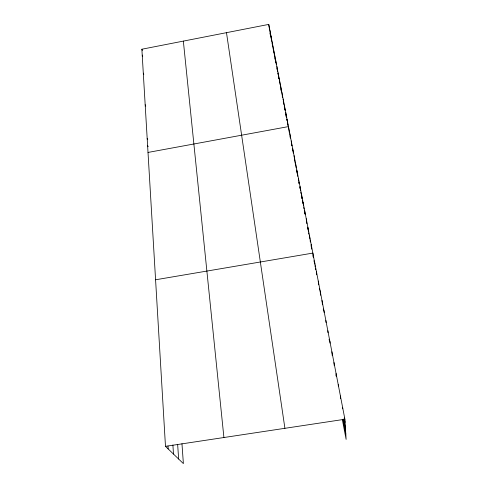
<?xml version="1.0" encoding="UTF-8"?>
<svg xmlns="http://www.w3.org/2000/svg" width="488" height="488" viewBox="0 0 488 488"><rect width="100%" height="100%" fill="white"/><g stroke="black" fill="none" stroke-linecap="round" stroke-linejoin="round"><path stroke-width="0.73" d="M181.963 443.714L183.384 463.6L165.481 446.343L141.874 49.221L268.748 24.4L344.906 419.253L346.126 439.389L342.308 419.399M148.01 152.439L288.463 126.593L289.244 132.285M155.581 279.776L312.857 253.089L313.345 257.17M165.481 446.343L344.906 419.253M147.589 145.357L148.169 146.699M147.175 138.372L147.748 139.721M145.174 104.743L145.741 106.14M143.295 73.151L143.789 74.426M142.221 55.095L142.709 56.395M141.874 49.221L142.356 50.526M270.071 32.763L270.352 34.209M271.334 39.308L269.87 30.207M272.042 42.974L272.328 44.457M272.609 45.939L272.896 47.421M273.042 48.16L273.298 49.495M273.554 50.825L273.811 52.161M274.457 55.51L274.714 56.858M274.976 58.206L275.232 59.554L274.488 54.162M275.494 60.915L275.757 62.281M276.946 68.454L277.214 69.833M277.879 73.304L278.154 74.701M278.422 76.104L278.959 78.903L278.105 72.919M279.368 81.026L279.642 82.448M280.325 85.998L280.606 87.437M280.881 88.871L281.43 91.744L280.594 85.827M282.271 96.106L282.552 97.557L281.863 92.403M283.26 101.229L283.546 102.7M284.254 106.402L284.974 110.129M285.785 114.344L286.438 117.742L285.773 112.649M286.706 119.109L286.968 120.487M287.633 123.928L287.896 125.306L287.7 123.873M290.055 136.53L290.329 137.939M291.568 144.369L291.842 145.802M292.544 149.426L292.818 150.877M294.514 159.667L294.795 161.138L294.063 155.629M294.941 161.882L295.228 163.376M296.497 169.97L297.161 173.405M297.424 174.783L297.692 176.156L296.978 170.751M298.357 179.639L298.625 181.03M298.894 182.427L299.162 183.817L298.9 181.81M299.846 187.349L300.12 188.764M300.797 192.303L301.078 193.736M301.767 197.317L302.041 198.75M302.316 200.196L303.017 203.825M303.719 207.455L304 208.931M304.286 210.401L304.994 214.086M307.666 227.945L307.928 229.336M308.599 232.819L308.874 234.228M310.094 240.566L310.368 241.999M311.057 245.574L311.332 247.001M313.003 255.675L313.284 257.127M313.961 260.653L314.229 262.056M315.449 268.376L315.724 269.803M316.407 273.353L316.681 274.781M319.329 288.518L319.61 289.988M320.317 293.654L320.598 295.118L320.11 290.689M323.276 309.014L323.544 310.423M329.089 339.203L329.376 340.679M335.97 374.918L336.244 376.364M344.254 417.954L345.095 422.297M343.686 419.07L345.455 428.263M342.997 419.405L345.803 434.064M268.748 24.4L269.455 29.219M270.065 33.361L270.267 34.746M226.487 32.672L284.913 428.311M273.31 48.062L274.195 54.162M272.151 42.041L272.841 46.799M271.005 36.088L271.798 41.553M276.885 66.588L277.642 71.852M275.677 60.335L276.257 64.361M279.343 79.331L280.082 84.54M283.15 99.064L283.967 104.908M287.109 119.578L287.499 122.439M284.449 105.811L285.059 110.172M289.829 133.706L290.409 137.945M292.629 148.224L293.288 153.086M291.22 140.916L291.885 145.821M295.508 163.138L296.143 167.915M299.974 186.294L300.577 190.924M298.467 178.468L298.729 180.475M301.505 194.23L302.084 198.72M304.634 210.444L305.091 214.098M303.06 202.276L303.53 205.979M306.232 218.728L306.861 223.779M307.849 227.127L308.379 231.397M309.496 235.655L309.923 239.163M311.167 244.305L311.411 246.379M311.582 247.764L311.747 249.148M314.632 262.269L314.864 264.276M315.022 265.618L315.175 266.954M316.425 271.596L316.73 274.226M318.255 281.07L318.676 284.833M321.995 300.468L322.464 304.799M323.91 310.399L324.136 312.521M325.862 320.494L326.069 322.562M183.348 41.108L223.913 437.522M327.838 330.748L328.04 332.767M329.851 341.179L330.034 343.137M331.895 351.775L332.243 355.587M333.969 362.553L334.231 365.512M336.086 373.509L336.262 375.656M338.233 384.654L338.343 386.032M340.423 395.994L340.618 398.647M342.643 407.523L342.728 408.798M177.644 444.373L178.645 459.031M172.898 445.007L173.484 454.06M168 446.05L168.183 448.948"/></g></svg>
